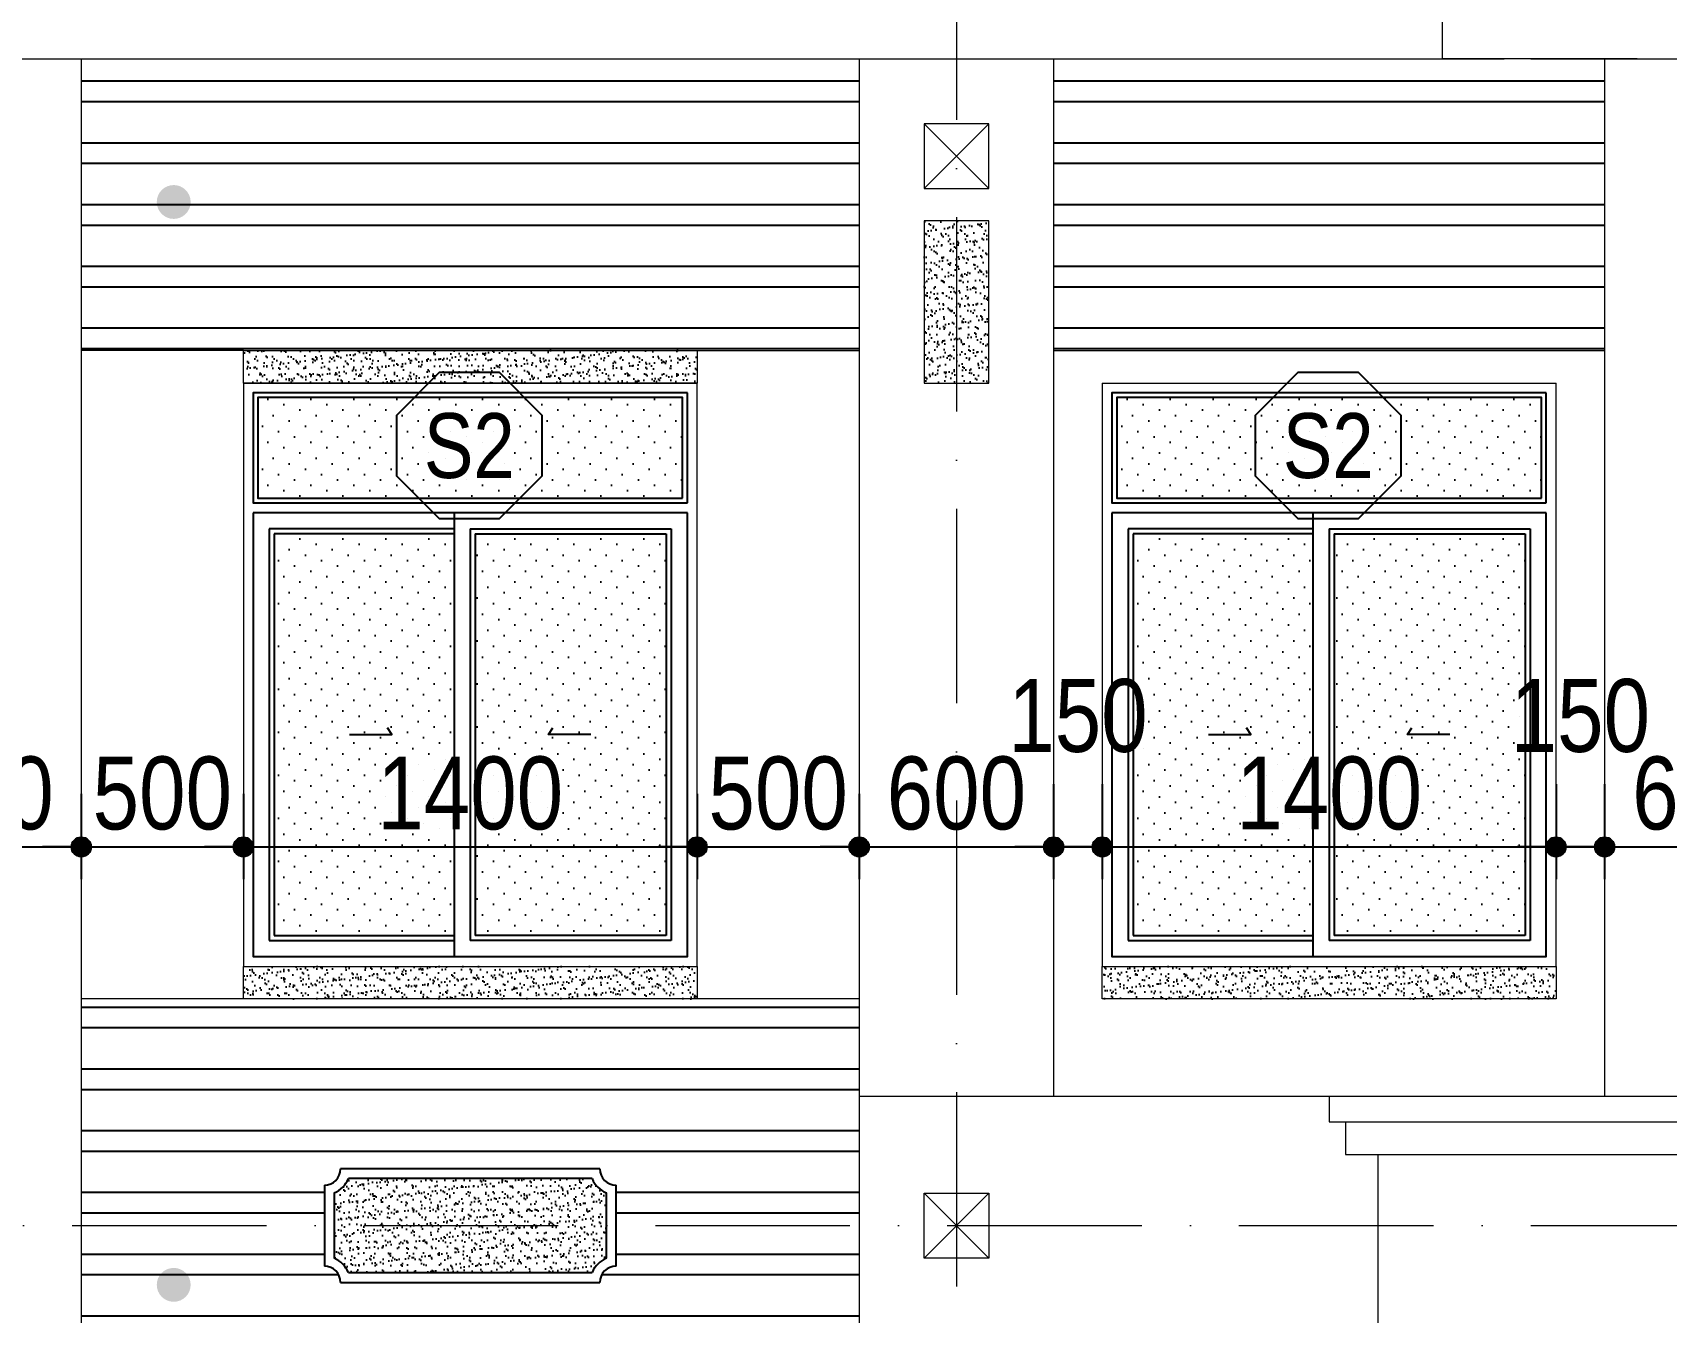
# Model space of a CAD drawing. Extents: x -1107188 to -523840, y 39692 to 514392.
# Drawn here: x -1089725 to -1084684, y 443621 to 447570 of the extents above; entities that cross this region are included whole.
import ezdxf
from ezdxf.enums import TextEntityAlignment as Align

# ---------------------------------------------------------------- set-up
doc = ezdxf.new("R2010")
doc.units = 0
doc.linetypes.add('ACAD_ISO10W100', pattern=[18, 12, -3, 0, -3])
doc.layers.get('DEFPOINTS').update_dxf_attribs({"linetype": 'CONTINUOUS'})
for name, color, linetype in [('DIM', 1, 'CONTINUOUS'), ('DOOR', 20, 'CONTINUOUS'), ('HACTH', 8, 'CONTINUOUS'), ('HATCH', 8, 'CONTINUOUS'), ('KINH 1', 142, 'CONTINUOUS'), ('netthay', 2, 'CONTINUOUS'), ('TAGS', 60, 'CONTINUOUS')]:
    doc.layers.add(name, color=color, linetype=linetype)
doc.layers.add('NET-THAY', color=2, linetype='CONTINUOUS', lineweight=13)
doc.layers.add('TRUC', color=24, linetype='CONTINUOUS', lineweight=0)
doc.styles.add('HEL-CONDENSE', font='')
doc.styles.add('VNI-HELVE-CONDENSEN', font='')
doc.styles.get('HEL-CONDENSE').set_extended_font_data('VNI-Helve-Condense')
doc.styles.get('VNI-HELVE-CONDENSEN').set_extended_font_data('VNI-Helve-Condense')
doc.dimstyles.new('D100', dxfattribs={"dimtxt": 225, "dimasz": 1.2, "dimexe": 100, "dimexo": 0, "dimgap": 50, "dimtad": 1, "dimdec": 0, "dimzin": 13, "dimdsep": 46, "dimtxsty": 'HEL-CONDENSE', "dimblk": 'D50', "dimcen": 0, "dimclrd": 1, "dimclre": 1, "dimclrt": 7, "dimadec": 0, "dimazin": 0, "dimtfac": 1, "dimtdec": 0, "dimtmove": 0, "dimatfit": 3, "dimldrblk": 'D50', "dimfxl": 1, "dimtolj": 1, "dimtzin": 13, "dimarcsym": 0})
pattern_1 = [(180, (-1261255.66, -61849.44), (-1e-14, -190.5), []), (180, (-1261319.16, -61785.94), (-1e-14, -190.5), [])]
pattern_2 = [(37.5, (-2397851.25, 149588.495), (-1.2000235, 36.7059928), [0, -28.956, 0, -32.385, 0, -30.95625]), (7.5, (-2397851.25, 149588.495), (33.7142462, 53.7618825), [0, -15.621, 0, -26.0985, 0, -10.00125]), (327.5, (-2397874.68, 149588.495), (59.3244278, 0.10778885), [0, -9.525, 0, -34.29, 0, -44.7675]), (317.5, (-2397874.68, 149588.495), (57.266734, 16.7196992), [0, -4.7625, 0, -22.479, 0, -25.7175])]

# ---------------------------------------------------------------- blocks, each defined once
blk = doc.blocks.new('KH-CUADI')
at = {"layer": 'TAGS'}
blk.add_lwpolyline([(-124.3, 300), (-300, 124.3), (-300, -124.3), (-124.3, -300), (124.3, -300), (300, -124.3), (300, 124.3), (124.3, 300)], close=True, dxfattribs=at)
at = {"layer": 'TAGS', "style": 'VNI-HELVE-CONDENSEN'}
blk.add_attdef('D', text='', height=300, dxfattribs=at).set_placement((0, 0), align=Align.MIDDLE)
blk = doc.blocks.new('A$C5F62150E')
at = {"layer": 'KINH 1'}
h = blk.add_hatch(dxfattribs=at)
h.set_pattern_fill('DOTS', color=256, scale=750, angle=45, style=0)
h.set_pattern_definition([(45, (0, 0), (-16.5728, 49.71845), [0, -46.875])])
h.paths.add_polyline_path([(2528.9, 1072.2), (1218.9, 1072.2), (1218.9, 762.2), (2528.9, 762.2)])
h.paths.add_polyline_path([(1823.9, 652.2), (1268.9, 652.2), (1268.9, -587.8), (1823.9, -587.8)])
h.paths.add_polyline_path([(2478.9, 652.2), (1888.9, 652.2), (1888.9, -587.8), (2478.9, -587.8)])
at = {"layer": 'DOOR'}
for p, q in [((2543.9, 747.2), (2543.9, 1087.2)), ((2543.9, 717.2), (1203.9, 717.2)), ((1823.9, 717.2), (1823.9, -652.8)), ((1823.9, 667.2), (1253.9, 667.2)), ((1253.9, 667.2), (1253.9, -602.8)), ((1873.9, 667.2), (1873.9, -602.8)), ((1873.9, 667.2), (2493.9, 667.2)), ((2493.9, 667.2), (2493.9, -602.8)), ((1253.9, -602.8), (1823.9, -602.8)), ((2493.9, -602.8), (1873.9, -602.8))]:
    blk.add_line(p, q, dxfattribs=at)
at = {"layer": 'DOOR', "color": 8}
for p, q in [((1823.9, 652.2), (1268.9, 652.2)), ((1268.9, 652.2), (1268.9, -587.8)), ((1888.9, 652.2), (1888.9, -587.8)), ((1888.9, 652.2), (2478.9, 652.2)), ((2478.9, 652.2), (2478.9, -587.8)), ((1268.9, -587.8), (1823.9, -587.8)), ((2478.9, -587.8), (1888.9, -587.8))]:
    blk.add_line(p, q, dxfattribs=at)
at = {"layer": 'DOOR'}
for points in [[(2543.9, 1087.2), (1203.9, 1087.2), (1203.9, 747.2), (2543.9, 747.2)], [(1203.9, 717.2), (1203.9, -652.8), (2543.9, -652.8), (2543.9, 717.2)], [(1501.6, 32.3), (1632, 32.3), (1618.7, 53)], [(2246.2, 32.3), (2115.8, 32.3), (2129.1, 53)]]:
    blk.add_lwpolyline(points, dxfattribs=at)
at = {"layer": 'DOOR', "color": 8}
blk.add_lwpolyline([(2528.9, 762.2), (2528.9, 1072.2), (1218.9, 1072.2), (1218.9, 762.2), (2528.9, 762.2)], close=True, dxfattribs=at)
at = {"layer": 'NET-THAY'}
for p, q in [((1173.9, 1117.2), (2573.9, 1117.2)), ((2573.9, -682.8), (2573.9, 1117.2)), ((1173.9, -682.8), (2573.9, -682.8))]:
    blk.add_line(p, q, dxfattribs=at)
blk.add_lwpolyline([(1173.9, 1117.2), (1173.9, -682.8)], dxfattribs=at)
at = {"layer": 'TAGS', "linetype": 'Continuous'}
ref = blk.add_blockref('KH-CUADI', (1871, 924.3), dxfattribs=dict(at, xscale=0.75, yscale=0.75, zscale=0.75, rotation=180))
ref.add_attrib('D', 'S2', dxfattribs={"color": 7, "height": 200, "style": 'VNI-HELVE-CONDENSEN'}).set_placement((1871, 924.3), align=Align.MIDDLE)
blk = doc.blocks.new('D50')
at = {"layer": 'DIM'}
blk.add_hatch(color=256, dxfattribs=at).paths.add_polyline_path([(25, 0, 1), (-25, 0, 1)])
blk.add_line((25, 0), (100, 0), dxfattribs=at)
blk.add_circle((0, 0), 25, dxfattribs=at)
blk = doc.blocks.new('*D657')
at = {"layer": 'DEFPOINTS', "color": 0, "linetype": 'Continuous', "transparency": 16777216}
for p in [(-1090174.6, 445251.4), (-1089574.6, 445221.6), (-1089574.6, 445057.3)]:
    blk.add_point(p, dxfattribs=at)
at = {"layer": 'DIM', "color": 1, "linetype": 'Continuous', "lineweight": -2, "transparency": 16777216}
for p, q in [((-1090174.6, 445251.4), (-1090174.6, 444957.3)), ((-1089574.6, 445221.6), (-1089574.6, 444957.3)), ((-1090173.4, 445057.3), (-1089575.8, 445057.3))]:
    blk.add_line(p, q, dxfattribs=at)
at = {"layer": 'DIM', "color": 1, "linetype": 'Continuous', "lineweight": -2, "transparency": 16777216, "xscale": 1.199999999999999, "yscale": 1.199999999999999, "zscale": 1.199999999999999, "rotation": 180}
blk.add_blockref('D50', (-1090174.6, 445057.3), dxfattribs=at)
at = {"layer": 'DIM', "color": 1, "linetype": 'Continuous', "lineweight": -2, "transparency": 16777216, "xscale": 1.199999999999999, "yscale": 1.199999999999999, "zscale": 1.199999999999999}
blk.add_blockref('D50', (-1089574.6, 445057.3), dxfattribs=at)
at = {"layer": 'DIM', "color": 7, "linetype": 'Continuous', "transparency": 16777216, "insert": (-1089874.6, 445222.2), "char_height": 225, "attachment_point": 5, "style": 'HEL-CONDENSE'}
blk.add_mtext('\\A1;600', dxfattribs=at)
blk = doc.blocks.new('*D658')
at = {"layer": 'DEFPOINTS', "color": 0, "linetype": 'Continuous', "transparency": 16777216}
for p in [(-1089574.6, 445221.6), (-1089074.6, 445221.6), (-1089074.6, 445057.3)]:
    blk.add_point(p, dxfattribs=at)
at = {"layer": 'DIM', "color": 1, "linetype": 'Continuous', "lineweight": -2, "transparency": 16777216}
for p, q in [((-1089574.6, 445221.6), (-1089574.6, 444957.3)), ((-1089074.6, 445221.6), (-1089074.6, 444957.3)), ((-1089573.4, 445057.3), (-1089075.8, 445057.3))]:
    blk.add_line(p, q, dxfattribs=at)
at = {"layer": 'DIM', "color": 1, "linetype": 'Continuous', "lineweight": -2, "transparency": 16777216, "xscale": 1.199999999999999, "yscale": 1.199999999999999, "zscale": 1.199999999999999, "rotation": 180}
blk.add_blockref('D50', (-1089574.6, 445057.3), dxfattribs=at)
at = {"layer": 'DIM', "color": 1, "linetype": 'Continuous', "lineweight": -2, "transparency": 16777216, "xscale": 1.199999999999999, "yscale": 1.199999999999999, "zscale": 1.199999999999999}
blk.add_blockref('D50', (-1089074.6, 445057.3), dxfattribs=at)
at = {"layer": 'DIM', "color": 7, "linetype": 'Continuous', "transparency": 16777216, "insert": (-1089324.6, 445222.2), "char_height": 225, "attachment_point": 5, "style": 'HEL-CONDENSE'}
blk.add_mtext('\\A1;500', dxfattribs=at)
blk = doc.blocks.new('*D670')
at = {"layer": 'DEFPOINTS', "color": 0, "linetype": 'Continuous', "transparency": 16777216}
for p in [(-1089074.6, 445221.6), (-1087674.6, 445221.6), (-1087674.6, 445057.3)]:
    blk.add_point(p, dxfattribs=at)
at = {"layer": 'DIM', "color": 1, "linetype": 'Continuous', "lineweight": -2, "transparency": 16777216}
for p, q in [((-1089074.6, 445221.6), (-1089074.6, 444957.3)), ((-1087674.6, 445221.6), (-1087674.6, 444957.3)), ((-1089073.4, 445057.3), (-1087675.8, 445057.3))]:
    blk.add_line(p, q, dxfattribs=at)
at = {"layer": 'DIM', "color": 1, "linetype": 'Continuous', "lineweight": -2, "transparency": 16777216, "xscale": 1.199999999999999, "yscale": 1.199999999999999, "zscale": 1.199999999999999, "rotation": 180}
blk.add_blockref('D50', (-1089074.6, 445057.3), dxfattribs=at)
at = {"layer": 'DIM', "color": 1, "linetype": 'Continuous', "lineweight": -2, "transparency": 16777216, "xscale": 1.199999999999999, "yscale": 1.199999999999999, "zscale": 1.199999999999999}
blk.add_blockref('D50', (-1087674.6, 445057.3), dxfattribs=at)
at = {"layer": 'DIM', "color": 7, "linetype": 'Continuous', "transparency": 16777216, "insert": (-1088374.6, 445222.2), "char_height": 225, "attachment_point": 5, "style": 'HEL-CONDENSE'}
blk.add_mtext('\\A1;1400', dxfattribs=at)
blk = doc.blocks.new('*D671')
at = {"layer": 'DEFPOINTS', "color": 0, "linetype": 'Continuous', "transparency": 16777216}
for p in [(-1087674.6, 445221.6), (-1087174.6, 445221.6), (-1087174.6, 445057.3)]:
    blk.add_point(p, dxfattribs=at)
at = {"layer": 'DIM', "color": 1, "linetype": 'Continuous', "lineweight": -2, "transparency": 16777216}
for p, q in [((-1087674.6, 445221.6), (-1087674.6, 444957.3)), ((-1087174.6, 445221.6), (-1087174.6, 444957.3)), ((-1087673.4, 445057.3), (-1087175.8, 445057.3))]:
    blk.add_line(p, q, dxfattribs=at)
at = {"layer": 'DIM', "color": 1, "linetype": 'Continuous', "lineweight": -2, "transparency": 16777216, "xscale": 1.199999999999999, "yscale": 1.199999999999999, "zscale": 1.199999999999999, "rotation": 180}
blk.add_blockref('D50', (-1087674.6, 445057.3), dxfattribs=at)
at = {"layer": 'DIM', "color": 1, "linetype": 'Continuous', "lineweight": -2, "transparency": 16777216, "xscale": 1.199999999999999, "yscale": 1.199999999999999, "zscale": 1.199999999999999}
blk.add_blockref('D50', (-1087174.6, 445057.3), dxfattribs=at)
at = {"layer": 'DIM', "color": 7, "linetype": 'Continuous', "transparency": 16777216, "insert": (-1087424.6, 445222.2), "char_height": 225, "attachment_point": 5, "style": 'HEL-CONDENSE'}
blk.add_mtext('\\A1;500', dxfattribs=at)
blk = doc.blocks.new('*D672')
at = {"layer": 'DEFPOINTS', "color": 0, "linetype": 'Continuous', "transparency": 16777216}
for p in [(-1087174.6, 445221.6), (-1086574.6, 445251.2), (-1086574.6, 445057.3)]:
    blk.add_point(p, dxfattribs=at)
at = {"layer": 'DIM', "color": 1, "linetype": 'Continuous', "lineweight": -2, "transparency": 16777216}
for p, q in [((-1087174.6, 445221.6), (-1087174.6, 444957.3)), ((-1086574.6, 445251.2), (-1086574.6, 444957.3)), ((-1087173.4, 445057.3), (-1086575.8, 445057.3))]:
    blk.add_line(p, q, dxfattribs=at)
at = {"layer": 'DIM', "color": 1, "linetype": 'Continuous', "lineweight": -2, "transparency": 16777216, "xscale": 1.199999999999999, "yscale": 1.199999999999999, "zscale": 1.199999999999999, "rotation": 180}
blk.add_blockref('D50', (-1087174.6, 445057.3), dxfattribs=at)
at = {"layer": 'DIM', "color": 1, "linetype": 'Continuous', "lineweight": -2, "transparency": 16777216, "xscale": 1.199999999999999, "yscale": 1.199999999999999, "zscale": 1.199999999999999}
blk.add_blockref('D50', (-1086574.6, 445057.3), dxfattribs=at)
at = {"layer": 'DIM', "color": 7, "linetype": 'Continuous', "transparency": 16777216, "insert": (-1086874.6, 445222.2), "char_height": 225, "attachment_point": 5, "style": 'HEL-CONDENSE'}
blk.add_mtext('\\A1;600', dxfattribs=at)
blk = doc.blocks.new('*D673')
at = {"layer": 'DEFPOINTS', "color": 0, "linetype": 'Continuous', "transparency": 16777216}
for p in [(-1086424.6, 445251.2), (-1085024.6, 445251.2), (-1085024.6, 445057.3)]:
    blk.add_point(p, dxfattribs=at)
at = {"layer": 'DIM', "color": 1, "linetype": 'Continuous', "lineweight": -2, "transparency": 16777216}
for p, q in [((-1086424.6, 445251.2), (-1086424.6, 444957.3)), ((-1085024.6, 445251.2), (-1085024.6, 444957.3)), ((-1086423.4, 445057.3), (-1085025.8, 445057.3))]:
    blk.add_line(p, q, dxfattribs=at)
at = {"layer": 'DIM', "color": 1, "linetype": 'Continuous', "lineweight": -2, "transparency": 16777216, "xscale": 1.199999999999999, "yscale": 1.199999999999999, "zscale": 1.199999999999999, "rotation": 180}
blk.add_blockref('D50', (-1086424.6, 445057.3), dxfattribs=at)
at = {"layer": 'DIM', "color": 1, "linetype": 'Continuous', "lineweight": -2, "transparency": 16777216, "xscale": 1.199999999999999, "yscale": 1.199999999999999, "zscale": 1.199999999999999}
blk.add_blockref('D50', (-1085024.6, 445057.3), dxfattribs=at)
at = {"layer": 'DIM', "color": 7, "linetype": 'Continuous', "transparency": 16777216, "insert": (-1085724.6, 445222.2), "char_height": 225, "attachment_point": 5, "style": 'HEL-CONDENSE'}
blk.add_mtext('\\A1;1400', dxfattribs=at)
blk = doc.blocks.new('*D674')
at = {"layer": 'DEFPOINTS', "color": 0, "linetype": 'Continuous', "transparency": 16777216}
for p in [(-1085024.6, 445251.2), (-1084874.6, 445251.2), (-1084874.6, 445057.3)]:
    blk.add_point(p, dxfattribs=at)
at = {"layer": 'DIM', "color": 1, "linetype": 'Continuous', "lineweight": -2, "transparency": 16777216}
for p, q in [((-1085024.6, 445251.2), (-1085024.6, 444957.3)), ((-1084874.6, 445251.2), (-1084874.6, 444957.3)), ((-1085023.4, 445057.3), (-1084875.8, 445057.3))]:
    blk.add_line(p, q, dxfattribs=at)
at = {"layer": 'DIM', "color": 1, "linetype": 'Continuous', "lineweight": -2, "transparency": 16777216, "xscale": 1.199999999999999, "yscale": 1.199999999999999, "zscale": 1.199999999999999, "rotation": 180}
blk.add_blockref('D50', (-1085024.6, 445057.3), dxfattribs=at)
at = {"layer": 'DIM', "color": 1, "linetype": 'Continuous', "lineweight": -2, "transparency": 16777216, "xscale": 1.199999999999999, "yscale": 1.199999999999999, "zscale": 1.199999999999999}
blk.add_blockref('D50', (-1084874.6, 445057.3), dxfattribs=at)
at = {"layer": 'DIM', "color": 7, "linetype": 'Continuous', "transparency": 16777216, "insert": (-1084949.6, 445461.4), "char_height": 225, "attachment_point": 5, "style": 'HEL-CONDENSE'}
blk.add_mtext('\\A1;150', dxfattribs=at)
blk = doc.blocks.new('*D675')
at = {"layer": 'DEFPOINTS', "color": 0, "linetype": 'Continuous', "transparency": 16777216}
for p in [(-1084874.6, 445251.2), (-1084274.6, 445251.2), (-1084274.6, 445057.3)]:
    blk.add_point(p, dxfattribs=at)
at = {"layer": 'DIM', "color": 1, "linetype": 'Continuous', "lineweight": -2, "transparency": 16777216}
for p, q in [((-1084874.6, 445251.2), (-1084874.6, 444957.3)), ((-1084274.6, 445251.2), (-1084274.6, 444957.3)), ((-1084873.4, 445057.3), (-1084275.8, 445057.3))]:
    blk.add_line(p, q, dxfattribs=at)
at = {"layer": 'DIM', "color": 1, "linetype": 'Continuous', "lineweight": -2, "transparency": 16777216, "xscale": 1.199999999999999, "yscale": 1.199999999999999, "zscale": 1.199999999999999, "rotation": 180}
blk.add_blockref('D50', (-1084874.6, 445057.3), dxfattribs=at)
at = {"layer": 'DIM', "color": 1, "linetype": 'Continuous', "lineweight": -2, "transparency": 16777216, "xscale": 1.199999999999999, "yscale": 1.199999999999999, "zscale": 1.199999999999999}
blk.add_blockref('D50', (-1084274.6, 445057.3), dxfattribs=at)
at = {"layer": 'DIM', "color": 7, "linetype": 'Continuous', "transparency": 16777216, "insert": (-1084574.6, 445222.2), "char_height": 225, "attachment_point": 5, "style": 'HEL-CONDENSE'}
blk.add_mtext('\\A1;600', dxfattribs=at)
blk = doc.blocks.new('*D702')
at = {"layer": 'DEFPOINTS', "color": 0, "linetype": 'Continuous', "transparency": 16777216}
for p in [(-1086574.6, 445251.2), (-1086424.6, 445251.2), (-1086424.6, 445057.3)]:
    blk.add_point(p, dxfattribs=at)
at = {"layer": 'DIM', "color": 1, "linetype": 'Continuous', "lineweight": -2, "transparency": 16777216}
for p, q in [((-1086574.6, 445251.2), (-1086574.6, 444957.3)), ((-1086424.6, 445251.2), (-1086424.6, 444957.3)), ((-1086573.4, 445057.3), (-1086425.8, 445057.3))]:
    blk.add_line(p, q, dxfattribs=at)
at = {"layer": 'DIM', "color": 1, "linetype": 'Continuous', "lineweight": -2, "transparency": 16777216, "xscale": 1.199999999999999, "yscale": 1.199999999999999, "zscale": 1.199999999999999, "rotation": 180}
blk.add_blockref('D50', (-1086574.6, 445057.3), dxfattribs=at)
at = {"layer": 'DIM', "color": 1, "linetype": 'Continuous', "lineweight": -2, "transparency": 16777216, "xscale": 1.199999999999999, "yscale": 1.199999999999999, "zscale": 1.199999999999999}
blk.add_blockref('D50', (-1086424.6, 445057.3), dxfattribs=at)
at = {"layer": 'DIM', "color": 7, "linetype": 'Continuous', "transparency": 16777216, "insert": (-1086499.6, 445461.4), "char_height": 225, "attachment_point": 5, "style": 'HEL-CONDENSE'}
blk.add_mtext('\\A1;150', dxfattribs=at)

msp = doc.modelspace()

# ---------------------------------------------------------------- hatches: boundary and pattern name
at = {"layer": 'DIM', "linetype": 'ByBlock'}
for points in [[(-1089237.155, 447047.323, 1), (-1089341.675, 447047.323, 1)], [(-1089237.155, 443706.006, 1), (-1089341.675, 443706.006, 1)]]:
    msp.add_hatch(color=1, dxfattribs=at).paths.add_polyline_path(points)
at = {"layer": 'HACTH'}
h = msp.add_hatch(dxfattribs=at)
h.set_pattern_fill('ANSI32', color=256, scale=20, angle=135, style=0)
h.set_pattern_definition(pattern_1)
h.paths.add_polyline_path([(-1086574.574, 446588.696), (-1084874.574, 446588.696), (-1084874.574, 447488.696), (-1086574.574, 447488.696)])
h.paths.add_polyline_path([(-1089574.574, 446588.696), (-1087174.574, 446588.696), (-1087174.574, 447488.696), (-1089574.574, 447488.696)])
h.paths.add_polyline_path([(-1092574.574, 446588.696), (-1090174.574, 446588.696), (-1090174.574, 447488.696), (-1092574.574, 447488.696)])
h.paths.add_polyline_path([(-1095524.574, 446588.696), (-1093174.574, 446588.696), (-1093174.574, 447488.696), (-1095524.574, 447488.696)])
h.paths.add_polyline_path([(-1098474.574, 446588.696), (-1096124.574, 446588.696), (-1096124.574, 447488.696), (-1098474.574, 447488.696)])
h = msp.add_hatch(dxfattribs=at)
h.set_pattern_fill('ANSI32', color=256, scale=20, angle=135, style=0)
h.set_pattern_definition(pattern_1)
h.paths.add_polyline_path([(-1096124.574, 444588.696), (-1098474.574, 444588.696), (-1098474.574, 443888.696), (-1097724.574, 443888.696), (-1097724.574, 444013.696, 0.41421356), (-1097674.574, 444063.696), (-1096874.574, 444063.696, 0.41421356), (-1096824.574, 444013.696), (-1096824.574, 443888.696), (-1096124.574, 443888.696)])
h.paths.add_polyline_path([(-1093174.574, 444588.696), (-1095524.574, 444588.696), (-1095524.574, 443888.696), (-1094824.574, 443888.696), (-1094824.574, 444013.696, 0.41421356), (-1094774.574, 444063.696), (-1093974.574, 444063.696, 0.41421356), (-1093924.574, 444013.696), (-1093924.574, 443888.696), (-1093174.574, 443888.696)])
h.paths.add_polyline_path([(-1090174.574, 444588.696), (-1092574.574, 444588.696), (-1092574.574, 443888.696), (-1091824.574, 443888.696), (-1091824.574, 444013.696, 0.41421356), (-1091774.574, 444063.696), (-1090974.574, 444063.696, 0.41421356), (-1090924.574, 444013.696), (-1090924.574, 443888.696), (-1090174.574, 443888.696)])
h.paths.add_polyline_path([(-1084675.897, 444073.3), (-1080002.471, 444073.3), (-1080002.471, 443619.18), (-1084675.897, 443619.18)], flags=9)
edge = h.paths.add_edge_path()
edge.add_line((-1098474.574, 442988.696), (-1096124.574, 442988.696))
edge.add_line((-1096124.574, 442988.696), (-1096124.574, 443888.696))
edge.add_line((-1096124.574, 443888.696), (-1096824.574, 443888.696))
edge.add_line((-1096824.574, 443888.696), (-1096824.574, 443763.696))
edge.add_arc((-1096824.574, 443713.696), 50, 90, 180)
edge.add_line((-1096874.574, 443713.696), (-1097674.574, 443713.696))
edge.add_arc((-1097724.574, 443713.696), 50, 0, 90)
edge.add_line((-1097724.574, 443763.696), (-1097724.574, 443888.696))
edge.add_line((-1097724.574, 443888.696), (-1098474.574, 443888.696))
edge.add_line((-1098474.574, 443888.696), (-1098474.574, 442988.696))
edge = h.paths.add_edge_path()
edge.add_line((-1095524.574, 442988.696), (-1093174.574, 442988.696))
edge.add_line((-1093174.574, 442988.696), (-1093174.574, 443888.696))
edge.add_line((-1093174.574, 443888.696), (-1093924.574, 443888.696))
edge.add_line((-1093924.574, 443888.696), (-1093924.574, 443763.696))
edge.add_arc((-1093924.574, 443713.696), 50, 90, 180)
edge.add_line((-1093974.574, 443713.696), (-1094774.574, 443713.696))
edge.add_arc((-1094824.574, 443713.696), 50, 0, 90)
edge.add_line((-1094824.574, 443763.696), (-1094824.574, 443888.696))
edge.add_line((-1094824.574, 443888.696), (-1095524.574, 443888.696))
edge.add_line((-1095524.574, 443888.696), (-1095524.574, 442988.696))
edge = h.paths.add_edge_path()
edge.add_line((-1092574.574, 442988.696), (-1090174.574, 442988.696))
edge.add_line((-1090174.574, 442988.696), (-1090174.574, 443888.696))
edge.add_line((-1090174.574, 443888.696), (-1090924.574, 443888.696))
edge.add_line((-1090924.574, 443888.696), (-1090924.574, 443763.696))
edge.add_arc((-1090924.574, 443713.696), 50, 90, 180)
edge.add_line((-1090974.574, 443713.696), (-1091774.574, 443713.696))
edge.add_arc((-1091824.574, 443713.696), 50, 0, 90)
edge.add_line((-1091824.574, 443763.696), (-1091824.574, 443888.696))
edge.add_line((-1091824.574, 443888.696), (-1092574.574, 443888.696))
edge.add_line((-1092574.574, 443888.696), (-1092574.574, 442988.696))
h = msp.add_hatch(dxfattribs=at)
h.set_pattern_fill('ANSI32', color=256, scale=20, angle=135, style=0)
h.set_pattern_definition(pattern_1)
h.paths.add_polyline_path([(-1087174.574, 444288.696), (-1087174.574, 444588.696), (-1089574.574, 444588.696), (-1089574.574, 443888.696), (-1088824.574, 443888.696), (-1088824.574, 444013.696, 0.41421356), (-1088774.574, 444063.696), (-1087974.574, 444063.696, 0.41421356), (-1087924.574, 444013.696), (-1087924.574, 443888.696), (-1087174.574, 443888.696)])
edge = h.paths.add_edge_path()
edge.add_line((-1089574.574, 442988.696), (-1087174.574, 442988.696))
edge.add_line((-1087174.574, 442988.696), (-1087174.574, 443888.696))
edge.add_line((-1087174.574, 443888.696), (-1087924.574, 443888.696))
edge.add_line((-1087924.574, 443888.696), (-1087924.574, 443763.696))
edge.add_arc((-1087924.574, 443713.696), 50, 90, 180)
edge.add_line((-1087974.574, 443713.696), (-1088774.574, 443713.696))
edge.add_arc((-1088824.574, 443713.696), 50, 0, 90)
edge.add_line((-1088824.574, 443763.696), (-1088824.574, 443888.696))
edge.add_line((-1088824.574, 443888.696), (-1089574.574, 443888.696))
edge.add_line((-1089574.574, 443888.696), (-1089574.574, 442988.696))
at = {"layer": 'HATCH'}
h = msp.add_hatch(dxfattribs=at)
h.set_pattern_fill('AR-SAND', color=256, scale=0.75, style=0)
h.set_pattern_definition(pattern_2)
h.paths.add_polyline_path([(-1086974.574, 446488.696), (-1086774.574, 446488.696), (-1086774.574, 446988.696), (-1086974.574, 446988.696)])
h = msp.add_hatch(dxfattribs=at)
h.set_pattern_fill('AR-SAND', color=256, scale=0.75, style=0)
h.set_pattern_definition(pattern_2)
h.paths.add_polyline_path([(-1089074.569, 446588.696), (-1087674.569, 446588.696), (-1087674.569, 446488.696), (-1089074.569, 446488.696)])
h = msp.add_hatch(dxfattribs=at)
h.set_pattern_fill('AR-SAND', color=256, scale=0.75, style=0)
h.set_pattern_definition(pattern_2)
h.paths.add_polyline_path([(-1089074.574, 444688.696), (-1087674.574, 444688.696), (-1087674.574, 444588.696), (-1089074.574, 444588.696)])
h = msp.add_hatch(dxfattribs=at)
h.set_pattern_fill('AR-SAND', color=256, scale=0.75, style=0)
h.set_pattern_definition(pattern_2)
h.paths.add_polyline_path([(-1086424.579, 444688.696), (-1085024.579, 444688.696), (-1085024.579, 444588.696), (-1086424.579, 444588.696)])
h = msp.add_hatch(dxfattribs=at)
h.set_pattern_fill('AR-SAND', color=256, scale=0.75, style=0)
h.set_pattern_definition(pattern_2)
h.paths.add_polyline_path([(-1088794.574, 443989.534), (-1088794.574, 443787.858, -0.20323136), (-1088750.412, 443743.696), (-1087998.736, 443743.696, -0.20323136), (-1087954.574, 443787.858), (-1087954.574, 443989.534, -0.20323136), (-1087998.736, 444033.696), (-1088750.412, 444033.696, -0.20323136)])

# ---------------------------------------------------------------- linework, layer by layer
at = {"layer": 'NET-THAY'}
for p, q in [((-1099774.574, 447488.696), (-1085184.892, 447488.696)), ((-1089074.569, 446588.696), (-1089574.569, 446588.696)), ((-1087674.569, 446588.696), (-1087174.569, 446588.696)), ((-1086574.574, 446588.696), (-1084874.569, 446588.696)), ((-1087174.574, 444588.696), (-1089574.574, 444588.696)), ((-1087174.574, 444288.696), (-1087174.574, 443888.696)), ((-1085724.574, 444288.696), (-1085724.574, 444208.696)), ((-1085674.574, 444208.696), (-1085674.574, 444108.696)), ((-1085574.574, 444108.696), (-1085574.574, 443588.696))]:
    msp.add_line(p, q, dxfattribs=at)
for points in [[(-1084774.574, 447488.696), (-1085374.574, 447488.696), (-1085374.574, 448188.696)], [(-1089574.574, 447488.696), (-1089574.574, 438188.696)], [(-1087174.574, 447488.696), (-1087174.574, 438188.696)], [(-1086574.574, 447488.696), (-1086574.574, 444288.696)], [(-1084874.574, 447488.696), (-1084174.574, 447488.696)], [(-1084874.574, 447488.696), (-1084874.574, 444288.696)], [(-1086774.574, 447288.696), (-1086974.574, 447288.696), (-1086974.574, 447088.696), (-1086774.574, 447088.696), (-1086774.574, 447288.696)], [(-1086974.574, 447288.696), (-1086774.574, 447088.696)], [(-1086774.574, 447288.696), (-1086974.574, 447088.696)], [(-1086774.574, 446988.696), (-1086974.574, 446988.696), (-1086974.574, 446488.696), (-1086774.574, 446488.696), (-1086774.574, 446988.696)], [(-1087174.574, 444288.696), (-1077574.574, 444288.696)], [(-1085724.574, 444208.696), (-1079024.574, 444208.696)], [(-1085674.574, 444108.696), (-1079074.574, 444108.696)], [(-1086974.574, 443988.696), (-1086774.574, 443988.696), (-1086774.574, 443788.696), (-1086974.574, 443788.696), (-1086974.574, 443988.696)], [(-1086774.574, 443988.696), (-1086974.574, 443788.696)], [(-1086974.574, 443988.696), (-1086774.574, 443788.696)]]:
    msp.add_lwpolyline(points, dxfattribs=at)
for points in [[(-1089074.569, 446588.696), (-1087674.569, 446588.696), (-1087674.569, 446488.696), (-1089074.569, 446488.696)], [(-1089074.574, 444688.696), (-1087674.574, 444688.696), (-1087674.574, 444588.696), (-1089074.574, 444588.696)], [(-1086424.579, 444688.696), (-1085024.579, 444688.696), (-1085024.579, 444588.696), (-1086424.579, 444588.696)]]:
    msp.add_lwpolyline(points, close=True, dxfattribs=at)
at = {"layer": 'netthay'}
for points in [[(-1087974.574, 444063.696), (-1088774.574, 444063.696)], [(-1088824.574, 444013.696), (-1088824.574, 443763.696)], [(-1087998.736, 444033.696), (-1088750.412, 444033.696)], [(-1087924.574, 443763.696), (-1087924.574, 444013.696)], [(-1088794.574, 443989.534), (-1088794.574, 443787.858)], [(-1087954.574, 443787.858), (-1087954.574, 443989.534)], [(-1088774.574, 443713.696), (-1087974.574, 443713.696)], [(-1088750.412, 443743.696), (-1087998.736, 443743.696)]]:
    msp.add_lwpolyline(points, dxfattribs=at)
for centre, radius, start, end in [((-1088824.574, 444063.696), 50, 270, 0), ((-1087924.574, 444063.696), 50, 180, 270), ((-1088824.574, 444063.696), 80, 292.024313, 337.975687), ((-1087924.574, 444063.696), 80, 202.024313, 247.975687), ((-1088824.574, 443713.696), 50, 0, 90), ((-1088824.574, 443713.696), 80, 22.024313, 67.975687), ((-1087924.574, 443713.696), 80, 112.024313, 157.975687), ((-1087924.574, 443713.696), 50, 90, 180)]:
    msp.add_arc(centre, radius, start, end, dxfattribs=at)
at = {"layer": 'TRUC', "linetype": 'ACAD_ISO10W100', "ltscale": 50}
for points in [[(-1086874.574, 451501.352), (-1086874.574, 437138.696)], [(-1100404.355, 447488.696), (-1064477.682, 447488.696)], [(-1100404.355, 443888.696), (-1064477.682, 443888.696)]]:
    msp.add_lwpolyline(points, dxfattribs=at)

# ---------------------------------------------------------------- block references
at = {"layer": 'DOOR'}
for p in [(-1090248.469, 445371.469), (-1087598.469, 445371.469)]:
    msp.add_blockref('A$C5F62150E', p, dxfattribs=at)

# ---------------------------------------------------------------- dimensions: what is measured, and where the dimension line sits
at = {"layer": 'DIM', "linetype": 'Continuous'}
for base, p1, p2, picture, middle in [((-1086424.574, 445057.311), (-1086574.574, 445251.173), (-1086424.574, 445251.173), '*D702', (-1086499.574, 445296.508)), ((-1084874.574, 445057.311), (-1085024.574, 445251.173), (-1084874.574, 445251.173), '*D674', (-1084949.574, 445296.508)), ((-1089074.574, 445057.311), (-1089574.574, 445221.56), (-1089074.574, 445221.56), '*D658', (-1089324.574, 445057.311)), ((-1087174.574, 445057.311), (-1087674.574, 445221.56), (-1087174.574, 445221.56), '*D671', (-1087424.574, 445057.311))]:
    dim = msp.add_linear_dim(base=base, p1=p1, p2=p2, dimstyle='D100', override={"dimtmove": 1}, dxfattribs=at)
    dim.commit()
    dim.dimension.update_dxf_attribs({"geometry": picture, "text_midpoint": middle, "dimtype": 160})
for base, p1, p2, picture, middle in [((-1089574.574, 445057.311), (-1090174.574, 445251.373), (-1089574.574, 445221.56), '*D657', (-1089874.574, 445222.211)), ((-1087674.574, 445057.311), (-1089074.574, 445221.56), (-1087674.574, 445221.56), '*D670', (-1088374.574, 445222.211)), ((-1086574.574, 445057.311), (-1087174.574, 445221.56), (-1086574.574, 445251.173), '*D672', (-1086874.574, 445222.211)), ((-1085024.574, 445057.311), (-1086424.574, 445251.173), (-1085024.574, 445251.173), '*D673', (-1085724.574, 445222.211)), ((-1084274.574, 445057.311), (-1084874.574, 445251.173), (-1084274.574, 445251.173), '*D675', (-1084574.574, 445222.211))]:
    dim = msp.add_linear_dim(base=base, p1=p1, p2=p2, dimstyle='D100', override={"dimtmove": 1}, dxfattribs=at)
    dim.commit()
    dim.dimension.update_dxf_attribs({"geometry": picture, "text_midpoint": middle})

doc.saveas('drawing.dxf')
